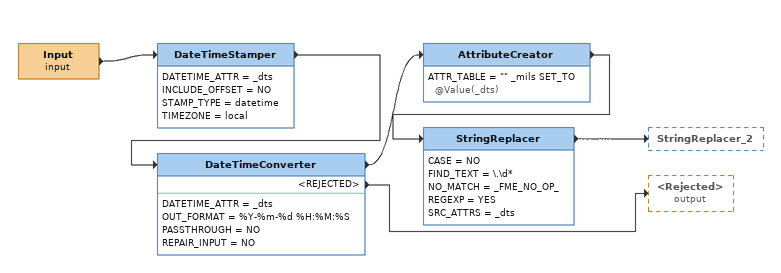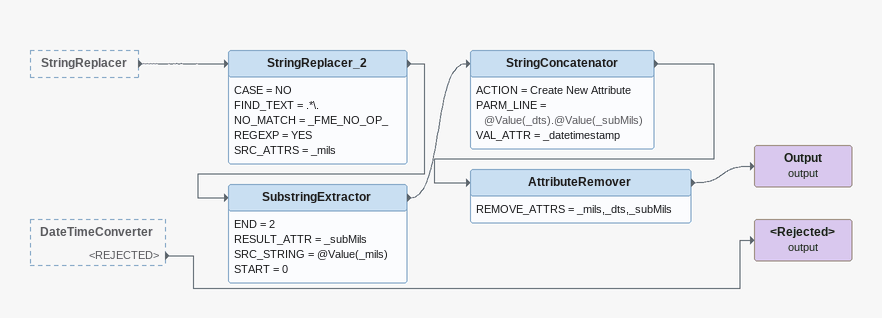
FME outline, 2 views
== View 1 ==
Input (input)
    -> DateTimeStamper
DateTimeStamper
    DATETIME_ATTR = _dts
    INCLUDE_OFFSET = NO
    STAMP_TYPE = datetime
    TIMEZONE = local
    -> DateTimeConverter
DateTimeConverter
    DATETIME_ATTR = _dts
    OUT_FORMAT = %Y-%m-%d %H:%M:%S
    PASSTHROUGH = NO
    REPAIR_INPUT = NO
    -> AttributeCreator
    <REJECTED> -> <Rejected> (output)
AttributeCreator
    ATTR_TABLE = "" _mils SET_TO @Value(_dts)
    -> StringReplacer
StringReplacer
    CASE = NO
    FIND_TEXT = \.\d*
    NO_MATCH = _FME_NO_OP_
    REGEXP = YES
    SRC_ATTRS = _dts
    -> StringReplacer_2

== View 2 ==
StringReplacer [outside]
    -> StringReplacer_2
DateTimeConverter [outside]
    <REJECTED> -> <Rejected> (output)
StringReplacer_2
    CASE = NO
    FIND_TEXT = .*\.
    NO_MATCH = _FME_NO_OP_
    REGEXP = YES
    SRC_ATTRS = _mils
    -> SubstringExtractor
SubstringExtractor
    END = 2
    RESULT_ATTR = _subMils
    SRC_STRING = @Value(_mils)
    START = 0
    -> StringConcatenator
StringConcatenator
    ACTION = Create New Attribute
    PARM_LINE = @Value(_dts).@Value(_subMils)
    VAL_ATTR = _datetimestamp
    -> AttributeRemover
AttributeRemover
    REMOVE_ATTRS = _mils,_dts,_subMils
    -> Output (output)
Output (output)
<Rejected> (output)
